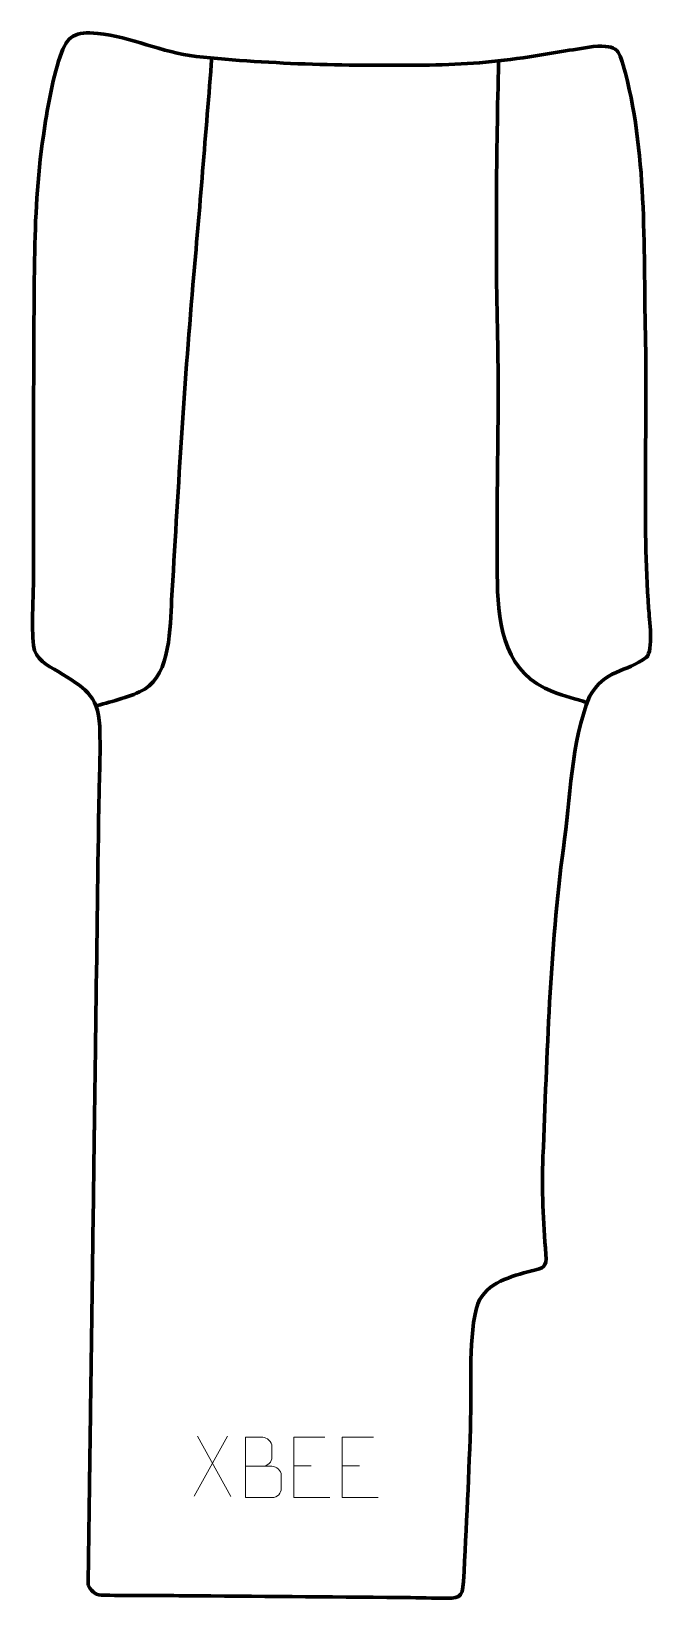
# Model space of a CAD drawing. Header units: millimetres. Extents: x 1253 to 1510, y 253 to 901.
import ezdxf

# ---------------------------------------------------------------- set-up
doc = ezdxf.new("R2010")
doc.units = ezdxf.units.MM
doc.header["$MEASUREMENT"] = 0
doc.layers.add('layer 1', color=7, linetype='Continuous', plot=False)
doc.layers.add('layer 2', color=7, linetype='Continuous')
doc.layers.add('layer 3', color=7, linetype='Continuous')

msp = doc.modelspace()

# ---------------------------------------------------------------- linework, layer by layer
at = {"layer": 'layer 1', "color": 250, "lineweight": 9}
for points in [[(1333.9234, 320.443), (1333.9234, 320.443), (1320.1828, 295.5472), (1320.1828, 295.5472)], [(1321.6374, 320.443), (1321.6374, 320.443), (1335.378, 295.4895), (1335.378, 295.4895)], [(1361.3869, 308.0753), (1361.3869, 308.0753), (1368.555, 308.0753), (1368.555, 308.0753)], [(1381.3869, 308.0753), (1381.3869, 308.0753), (1388.555, 308.0753), (1388.555, 308.0753)]]:
    msp.add_open_spline(points, degree=3, dxfattribs=at)
for points, knots in [([(1341.4376, 307.9662), (1345.0762, 307.9666), (1348.6633, 307.9666), (1352.3027, 307.9662), (1352.3027, 307.9662), (1354.2781, 307.9489), (1356.2017, 306.2128), (1356.2017, 304.1632), (1356.2017, 304.1632), (1356.2013, 303.0346), (1356.2013, 299.9852), (1356.2017, 298.8563), (1356.2017, 298.8563), (1356.2193, 296.9984), (1354.6772, 294.9845), (1352.3557, 295.0014), (1352.3557, 295.0014), (1348.7159, 295.0018), (1345.0765, 295.0018), (1341.4376, 295.0014), (1341.4376, 295.0014), (1341.4376, 303.3197), (1341.4376, 311.6375), (1341.4376, 319.955), (1341.4376, 319.955), (1343.8113, 319.955), (1346.1854, 319.955), (1348.5596, 319.955), (1348.5596, 319.955), (1350.2404, 319.9726), (1352.3372, 318.0621), (1352.3549, 316.0997), (1352.3549, 316.0997), (1352.3545, 314.0336), (1352.3545, 313.8876), (1352.3549, 311.8211), (1352.3549, 311.8211), (1352.3722, 309.755), (1350.5177, 307.9489), (1348.5077, 307.9662)], [0, 0, 0, 0, 0.09090909, 0.09090909, 0.09090909, 0.09090909, 0.18181818, 0.18181818, 0.18181818, 0.18181818, 0.27272727, 0.27272727, 0.27272727, 0.27272727, 0.36363636, 0.36363636, 0.36363636, 0.36363636, 0.45454545, 0.45454545, 0.45454545, 0.45454545, 0.54545455, 0.54545455, 0.54545455, 0.54545455, 0.63636364, 0.63636364, 0.63636364, 0.63636364, 0.72727273, 0.72727273, 0.72727273, 0.72727273, 0.81818182, 0.81818182, 0.81818182, 0.81818182, 1, 1, 1, 1]), ([(1374.2608, 319.955), (1374.2608, 319.955), (1361.3869, 319.955), (1361.3869, 319.955), (1361.3869, 319.955), (1361.3869, 319.955), (1361.3869, 295.0014), (1361.3869, 295.0014), (1361.3869, 295.0014), (1361.3869, 295.0014), (1376.2527, 295.0014), (1376.2527, 295.0014)], [0, 0, 0, 0, 0.25, 0.25, 0.25, 0.25, 0.5, 0.5, 0.5, 0.5, 1, 1, 1, 1]), ([(1394.2608, 319.955), (1394.2608, 319.955), (1381.3869, 319.955), (1381.3869, 319.955), (1381.3869, 319.955), (1381.3869, 319.955), (1381.3869, 295.0014), (1381.3869, 295.0014), (1381.3869, 295.0014), (1381.3869, 295.0014), (1396.2527, 295.0014), (1396.2527, 295.0014)], [0, 0, 0, 0, 0.25, 0.25, 0.25, 0.25, 0.5, 0.5, 0.5, 0.5, 1, 1, 1, 1])]:
    msp.add_open_spline(points, degree=3, knots=knots, dxfattribs=at)
at = {"layer": 'layer 2', "color": 142, "lineweight": 158}
for points, knots in [([(1327.4915, 890.1686), (1325.0515, 858.7542), (1322.4476, 827.4595), (1319.7103, 796.0705), (1319.7103, 796.0705), (1315.9191, 752.5955), (1313.4278, 709.3609), (1310.9037, 665.8138), (1310.9037, 665.8138), (1310.2634, 654.7679), (1310.3539, 635.498), (1299.8034, 629.0409), (1299.8034, 629.0409), (1294.1849, 625.9368), (1286.4417, 623.9865), (1280.2121, 622.3002), (1280.2121, 622.3002), (1280.2121, 622.3002), (1279.761, 622.1781), (1279.761, 622.1781)], [0, 0, 0, 0, 0.16666667, 0.16666667, 0.16666667, 0.16666667, 0.33333333, 0.33333333, 0.33333333, 0.33333333, 0.5, 0.5, 0.5, 0.5, 0.66666667, 0.66666667, 0.66666667, 0.66666667, 1, 1, 1, 1]), ([(1445.9834, 888.4141), (1445.0904, 850.3779), (1444.6645, 812.8342), (1445.5638, 774.783), (1445.5638, 774.783), (1446.3656, 740.8521), (1444.8949, 706.9146), (1445.4844, 672.9758), (1445.4844, 672.9758), (1445.8286, 654.2919), (1448.9415, 635.3693), (1468.6007, 627.915), (1468.6007, 627.915), (1473.1329, 626.1965), (1477.9295, 625.0554), (1482.5397, 623.4771)], [0, 0, 0, 0, 0.2, 0.2, 0.2, 0.2, 0.4, 0.4, 0.4, 0.4, 0.6, 0.6, 0.6, 0.6, 1, 1, 1, 1])]:
    msp.add_open_spline(points, degree=3, knots=knots, dxfattribs=at)
at = {"layer": 'layer 3', "color": 242, "lineweight": 158}
msp.add_open_spline([(1276.3897, 258.7961), (1276.4808, 265.4608), (1276.5719, 272.1254), (1276.6629, 278.7901), (1276.6629, 278.7901), (1276.754, 285.4548), (1276.8451, 292.1195), (1276.9362, 298.7842), (1276.9362, 298.7842), (1276.9817, 302.1165), (1277.0273, 305.4489), (1277.0728, 308.7812), (1277.0728, 308.7812), (1277.2094, 318.7782), (1277.346, 328.7752), (1277.4826, 338.7722), (1277.4826, 338.7722), (1277.6648, 352.1015), (1277.8469, 365.4309), (1278.0291, 378.7602), (1278.0291, 378.7602), (1278.3023, 398.7542), (1278.5756, 418.7483), (1278.8488, 438.7423), (1278.8488, 438.7423), (1278.8944, 442.0747), (1278.9399, 445.407), (1278.9854, 448.7393), (1278.9854, 448.7393), (1279.1221, 458.7363), (1279.2587, 468.7334), (1279.3953, 478.7304), (1279.3953, 478.7304), (1279.8029, 508.5548), (1280.2104, 538.3792), (1280.618, 568.2036), (1280.618, 568.2036), (1280.6635, 571.536), (1280.7091, 574.8683), (1280.7546, 578.2006), (1280.7546, 578.2006), (1280.9304, 589.8628), (1281.5895, 602.0407), (1281.1824, 613.6465), (1281.1824, 613.6465), (1280.3746, 627.1501), (1274.6415, 629.6809), (1264.0479, 636.3006), (1264.0479, 636.3006), (1259.4103, 639.0788), (1254.5583, 641.1772), (1253.8356, 647.126), (1253.8356, 647.126), (1252.9292, 655.4497), (1253.7452, 665.0327), (1253.7881, 673.5406), (1253.7881, 673.5406), (1254.0026, 717.785), (1253.6405, 762.1123), (1254.2593, 806.3417), (1254.2593, 806.3417), (1254.5449, 824.0916), (1255.3104, 840.1226), (1257.8896, 857.7385), (1257.8896, 857.7385), (1259.4814, 868.5997), (1261.3699, 880.0385), (1264.8241, 890.4758), (1264.8241, 890.4758), (1267.8019, 899.27), (1271.0494, 900.8605), (1280.3478, 899.9976), (1280.3478, 899.9976), (1294.2803, 898.6253), (1306.6979, 892.0915), (1321.0243, 890.5287), (1321.0243, 890.5287), (1352.7511, 887.0678), (1385.4981, 886.548), (1417.4014, 886.9472), (1417.4014, 886.9472), (1431.8543, 887.1787), (1444.4697, 888.1162), (1458.7659, 890.3586), (1458.7659, 890.3586), (1467.5409, 891.7168), (1476.3141, 893.2497), (1485.0825, 894.577), (1485.0825, 894.577), (1495.9145, 895.2557), (1495.6714, 893.2749), (1498.3929, 883.5732), (1498.3929, 883.5732), (1507.5936, 848.1692), (1505.8075, 808.5629), (1506.7084, 772.1046), (1506.7084, 772.1046), (1507.4329, 735.6748), (1505.4317, 698.7322), (1507.9673, 662.4249), (1507.9673, 662.4249), (1508.2803, 658.268), (1510.0568, 645.0462), (1507.0809, 642.22), (1507.0809, 642.22), (1498.8714, 635.8909), (1489.5662, 637.2107), (1483.6137, 625.9915), (1483.6137, 625.9915), (1475.7789, 607.2767), (1475.6434, 583.4537), (1472.7787, 563.324), (1472.7787, 563.324), (1467.1387, 521.4331), (1466.0708, 478.1438), (1464.3178, 435.8962), (1464.3178, 435.8962), (1463.8128, 422.1211), (1464.3507, 409.1836), (1465.5717, 395.4687), (1465.5717, 395.4687), (1465.8894, 389.9825), (1464.6186, 390.0799), (1459.7164, 388.7186), (1459.7164, 388.7186), (1451.1782, 386.3655), (1441.1692, 384.1078), (1437.3706, 375.0967), (1437.3706, 375.0967), (1433.4028, 362.7429), (1434.7943, 341.3168), (1434.4412, 327.7622), (1434.4412, 327.7622), (1433.8287, 305.2915), (1432.6175, 282.779), (1431.4926, 260.3254), (1431.4926, 260.3254), (1431.1388, 253.264), (1429.2181, 253.4001), (1422.47, 253.4446), (1422.47, 253.4446), (1416.7896, 253.4821), (1411.0768, 253.6841), (1405.3675, 253.7314), (1405.3675, 253.7314), (1375.548, 253.9787), (1345.7284, 254.2268), (1315.9089, 254.4749), (1315.9089, 254.4749), (1305.0508, 254.5653), (1294.1268, 254.5047), (1283.2818, 254.6766), (1283.2818, 254.6766), (1279.1881, 254.7415), (1278.5495, 255.4636), (1276.3897, 258.7961)], degree=3, knots=[0, 0, 0, 0, 0.025, 0.025, 0.025, 0.025, 0.05, 0.05, 0.05, 0.05, 0.075, 0.075, 0.075, 0.075, 0.1, 0.1, 0.1, 0.1, 0.125, 0.125, 0.125, 0.125, 0.15, 0.15, 0.15, 0.15, 0.175, 0.175, 0.175, 0.175, 0.2, 0.2, 0.2, 0.2, 0.225, 0.225, 0.225, 0.225, 0.25, 0.25, 0.25, 0.25, 0.275, 0.275, 0.275, 0.275, 0.3, 0.3, 0.3, 0.3, 0.325, 0.325, 0.325, 0.325, 0.35, 0.35, 0.35, 0.35, 0.375, 0.375, 0.375, 0.375, 0.4, 0.4, 0.4, 0.4, 0.425, 0.425, 0.425, 0.425, 0.45, 0.45, 0.45, 0.45, 0.475, 0.475, 0.475, 0.475, 0.5, 0.5, 0.5, 0.5, 0.525, 0.525, 0.525, 0.525, 0.55, 0.55, 0.55, 0.55, 0.575, 0.575, 0.575, 0.575, 0.6, 0.6, 0.6, 0.6, 0.625, 0.625, 0.625, 0.625, 0.65, 0.65, 0.65, 0.65, 0.675, 0.675, 0.675, 0.675, 0.7, 0.7, 0.7, 0.7, 0.725, 0.725, 0.725, 0.725, 0.75, 0.75, 0.75, 0.75, 0.775, 0.775, 0.775, 0.775, 0.8, 0.8, 0.8, 0.8, 0.825, 0.825, 0.825, 0.825, 0.85, 0.85, 0.85, 0.85, 0.875, 0.875, 0.875, 0.875, 0.9, 0.9, 0.9, 0.9, 0.925, 0.925, 0.925, 0.925, 0.95, 0.95, 0.95, 0.95, 1, 1, 1, 1], dxfattribs=at)

doc.saveas('drawing.dxf')
